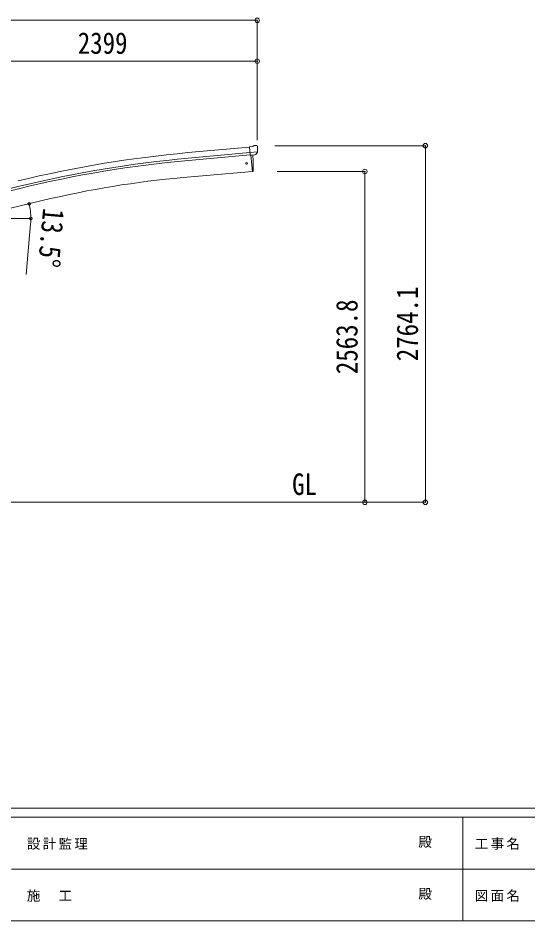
# Model space of a CAD drawing. Units: millimetres at full size. Extents: x -9783 to 33612, y -6828 to 13249.
# Drawn here: x -3919 to 35, y -6828 to 170 of the extents above; entities that cross this region are included whole.
import ezdxf
from ezdxf.enums import TextEntityAlignment as Align

# ---------------------------------------------------------------- set-up
doc = ezdxf.new("R2010")
doc.units = ezdxf.units.MM
doc.header["$LTSCALE"] = 35
doc.header["$PDMODE"] = 32
doc.header["$PDSIZE"] = 35
for name, color, linetype, lineweight in [('0-0_0', 7, 'Continuous', 9), ('0-1_本体', 4, 'Continuous', 9), ('0-2_部品', 7, 'Continuous', 9), ('0-A_寸法', 6, 'Continuous', 9), ('F-0_240', 7, 'Continuous', 9)]:
    doc.layers.add(name, color=color, linetype=linetype, lineweight=lineweight)
doc.styles.add('ＭＳ ゴシック', font='')
doc.styles.get('ＭＳ ゴシック').set_extended_font_data('MS Gothic')

msp = doc.modelspace()

# ---------------------------------------------------------------- linework, layer by layer
at = {"layer": '0-0_0', "color": 6}
for p, q in [((-760.02, -3583.57), (-760.02, -819.47)), ((-1229.03, -1019.77), (-1229.03, -3583.57))]:
    msp.add_line(p, q, dxfattribs=at)
at = {"layer": '0-0_0'}
msp.add_line((-7474.38, -3583.57), (-1467.71, -3583.57), dxfattribs=at)
at = {"layer": '0-1_本体'}
for p, q in [((-2602.56, -873.57), (-2125.25, -830.25)), ((-2598.65, -916.61), (-2121.53, -873.3)), ((-2597.14, -933.32), (-2120.02, -890.02)), ((-2112.8, -892.18), (-2101.64, -1019.78)), ((-2639.58, -1066.85), (-2101.64, -1019.78)), ((-3909.03, -1134.39), (-4392.04, -1251.89)), ((-4388.1, -1268.32), (-3905.06, -1150.7)), ((-4306.63, -1383.57), (-3720.95, -1242.96))]:
    msp.add_line(p, q, dxfattribs=at)
for centre, radius, start, end in [((-1788.54, -9842.14), 9005.44, 95.18612, 103.68612), ((-1788.54, -9842.14), 8962.23, 95.18612, 103.68612), ((-1788.54, -9842.14), 8945.44, 95.18612, 103.68612), ((-1994.6, -8435.15), 7396.48, 95.00259, 103.49741)]:
    msp.add_arc(centre, radius, start, end, dxfattribs=at)
at = {"layer": '0-2_部品'}
for p, q in [((-2098.87, -825.8), (-2125.43, -828.13)), ((-2119.78, -892.79), (-2125.43, -828.13)), ((-2098.87, -825.8), (-2087.15, -819.04)), ((-2072.24, -817.45), (-2085.91, -818.64)), ((-2063.11, -823.2), (-2068.59, -818.6)), ((-2062.05, -825.24), (-2061.93, -826.58)), ((-2062.57, -868.09), (-2121.49, -873.25)), ((-2109.81, -891.92), (-2119.78, -892.79)), ((-2112.8, -892.18), (-2101.64, -1019.78)), ((-2076.21, -888.98), (-2083.91, -889.65)), ((-2073.82, -887.58), (-2062.89, -868.64)), ((-2101.64, -1019.78), (-2099.58, -1019.53))]:
    msp.add_line(p, q, dxfattribs=at)
for points in [[(-2109.81, -891.92), (-2109.54, -891.98), (-2084.17, -889.76), (-2083.91, -889.65)], [(-2062.5, -867.46), (-2062.78, -868.44), (-2062.89, -868.64)]]:
    msp.add_lwpolyline(points, dxfattribs=at)
msp.add_circle((-2147.33, -956.52), 6.5, dxfattribs=at)
for centre, radius, start, end in [((-2085.65, -821.63), 3, 95, 120), ((-2071.81, -822.43), 5, 50.00648, 94.99352), ((-2263.56, -844.23), 202.4, 353.4085, 5), ((-2995.4, -963.97), 900, 356.63919, 4.64986), ((-2099.95, -1016.55), 3, 277, 356.63919)]:
    msp.add_arc(centre, radius, start, end, dxfattribs=at)
for centre, major_axis, ratio, start_param, end_param in [((-2057.72, -821.2), (-15.35, 3.44), 0.101033, 5.9751426, 5.9753737), ((-2065.04, -825.5), (2.71, -1.31), 0.997474, 0.5366567, 1.3225652), ((-2076.48, -885.98), (1.62, -2.54), 0.997631, 5.8041905, 5.8929484), ((-2076.55, -885.87), (-3.5, 2.17), 0.650902, 2.1145521, 2.1873627), ((-2076.42, -886.07), (1.62, -2.54), 0.997631, 5.965759, 6.7621801)]:
    msp.add_ellipse(centre, major_axis=major_axis, ratio=ratio, start_param=start_param, end_param=end_param, dxfattribs=at)
at = {"layer": '0-A_寸法'}
for p, q in [((-6878.04, 152.05), (-2064.04, 152.05)), ((-2064.04, 152.05), (-2064.04, -776.79)), ((-4463.04, -164.56), (-2064.04, -164.56)), ((-2064.04, -164.56), (-2064.04, -385.57)), ((-760.02, -819.47), (-1927.04, -819.47)), ((-1229.03, -1019.77), (-1910.34, -1019.77)), ((-4205.41, -1383.57), (-3818.55, -1383.57)), ((-3821.41, -1426.03), (-3855.77, -1818.52)), ((-1229.03, -3583.57), (-1557.86, -3583.57)), ((-760.02, -3583.57), (-1229.03, -3583.57))]:
    msp.add_line(p, q, dxfattribs=at)
for centre in [(-3833.01, -1269.91), (-3819.55, -1383.57)]:
    msp.add_circle(centre, 10.62, dxfattribs=at)
for start, end in [(0, 13.5), (354.99678, 0)]:
    msp.add_arc((-4306.41, -1383.57), 486.86, start, end, dxfattribs=at)
for p in [(-2064.04, 152.05), (-2064.04, -164.56), (-760.02, -819.47), (-1229.03, -1019.77), (-1229.03, -3583.57), (-760.02, -3583.57)]:
    msp.add_point(p, dxfattribs=at)
at = {"layer": 'F-0_240', "color": 5}
for p, q in [((-9783.03, -5953.1), (9396.97, -5953.1)), ((-9783.03, -6023.1), (6285.75, -6023.1)), ((-469.25, -6023.1), (-469.25, -6828.1)), ((-3969.25, -6425.6), (3205.75, -6425.6)), ((-9783.03, -6828.1), (9396.97, -6828.1))]:
    msp.add_line(p, q, dxfattribs=at)

# ---------------------------------------------------------------- texts
at = {"layer": '0-0_0', "style": 'ＭＳ ゴシック', "width": 0.85}
msp.add_text('GL', height=166.8, dxfattribs=at).set_placement((-1793.65, -3576.63), align=Align.BOTTOM_LEFT)
at = {"layer": '0-A_寸法', "color": 7, "style": 'ＭＳ ゴシック', "width": 0.85}
msp.add_text('2399', height=166.8, dxfattribs=at).set_placement((-3456.04, -157.56), align=Align.BOTTOM_LEFT)
for s, rotation, p in [('13.5°', 264.997, (-3774.25, -1295.89)), ('2764.1', 90, (-767.02, -2490.27)), ('2563.8', 90, (-1236.03, -2590.42))]:
    msp.add_text(s, height=166.8, rotation=rotation, dxfattribs=at).set_placement(p, align=Align.BOTTOM_LEFT)
at = {"layer": 'F-0_240', "style": 'ＭＳ ゴシック'}
for p in [(-814.24, -6276.85), (-814.24, -6679.35)]:
    msp.add_text('殿', height=76.98, dxfattribs=at).set_placement(p, align=Align.BOTTOM_LEFT)
at = {"layer": 'F-0_240', "char_height": 76.98, "attachment_point": 7, "style": 'ＭＳ ゴシック'}
for s, insert in [('\\T1.17;設計監理', (-3851.04, -6276.85)), ('\\T1.17;工事名', (-376.96, -6276.85)), ('\\T1.17;施\u3000工', (-3851.04, -6679.35)), ('\\T1.17;図面名', (-376.96, -6679.35))]:
    msp.add_mtext(s, dxfattribs=dict(at, insert=insert))

doc.saveas('drawing.dxf')
